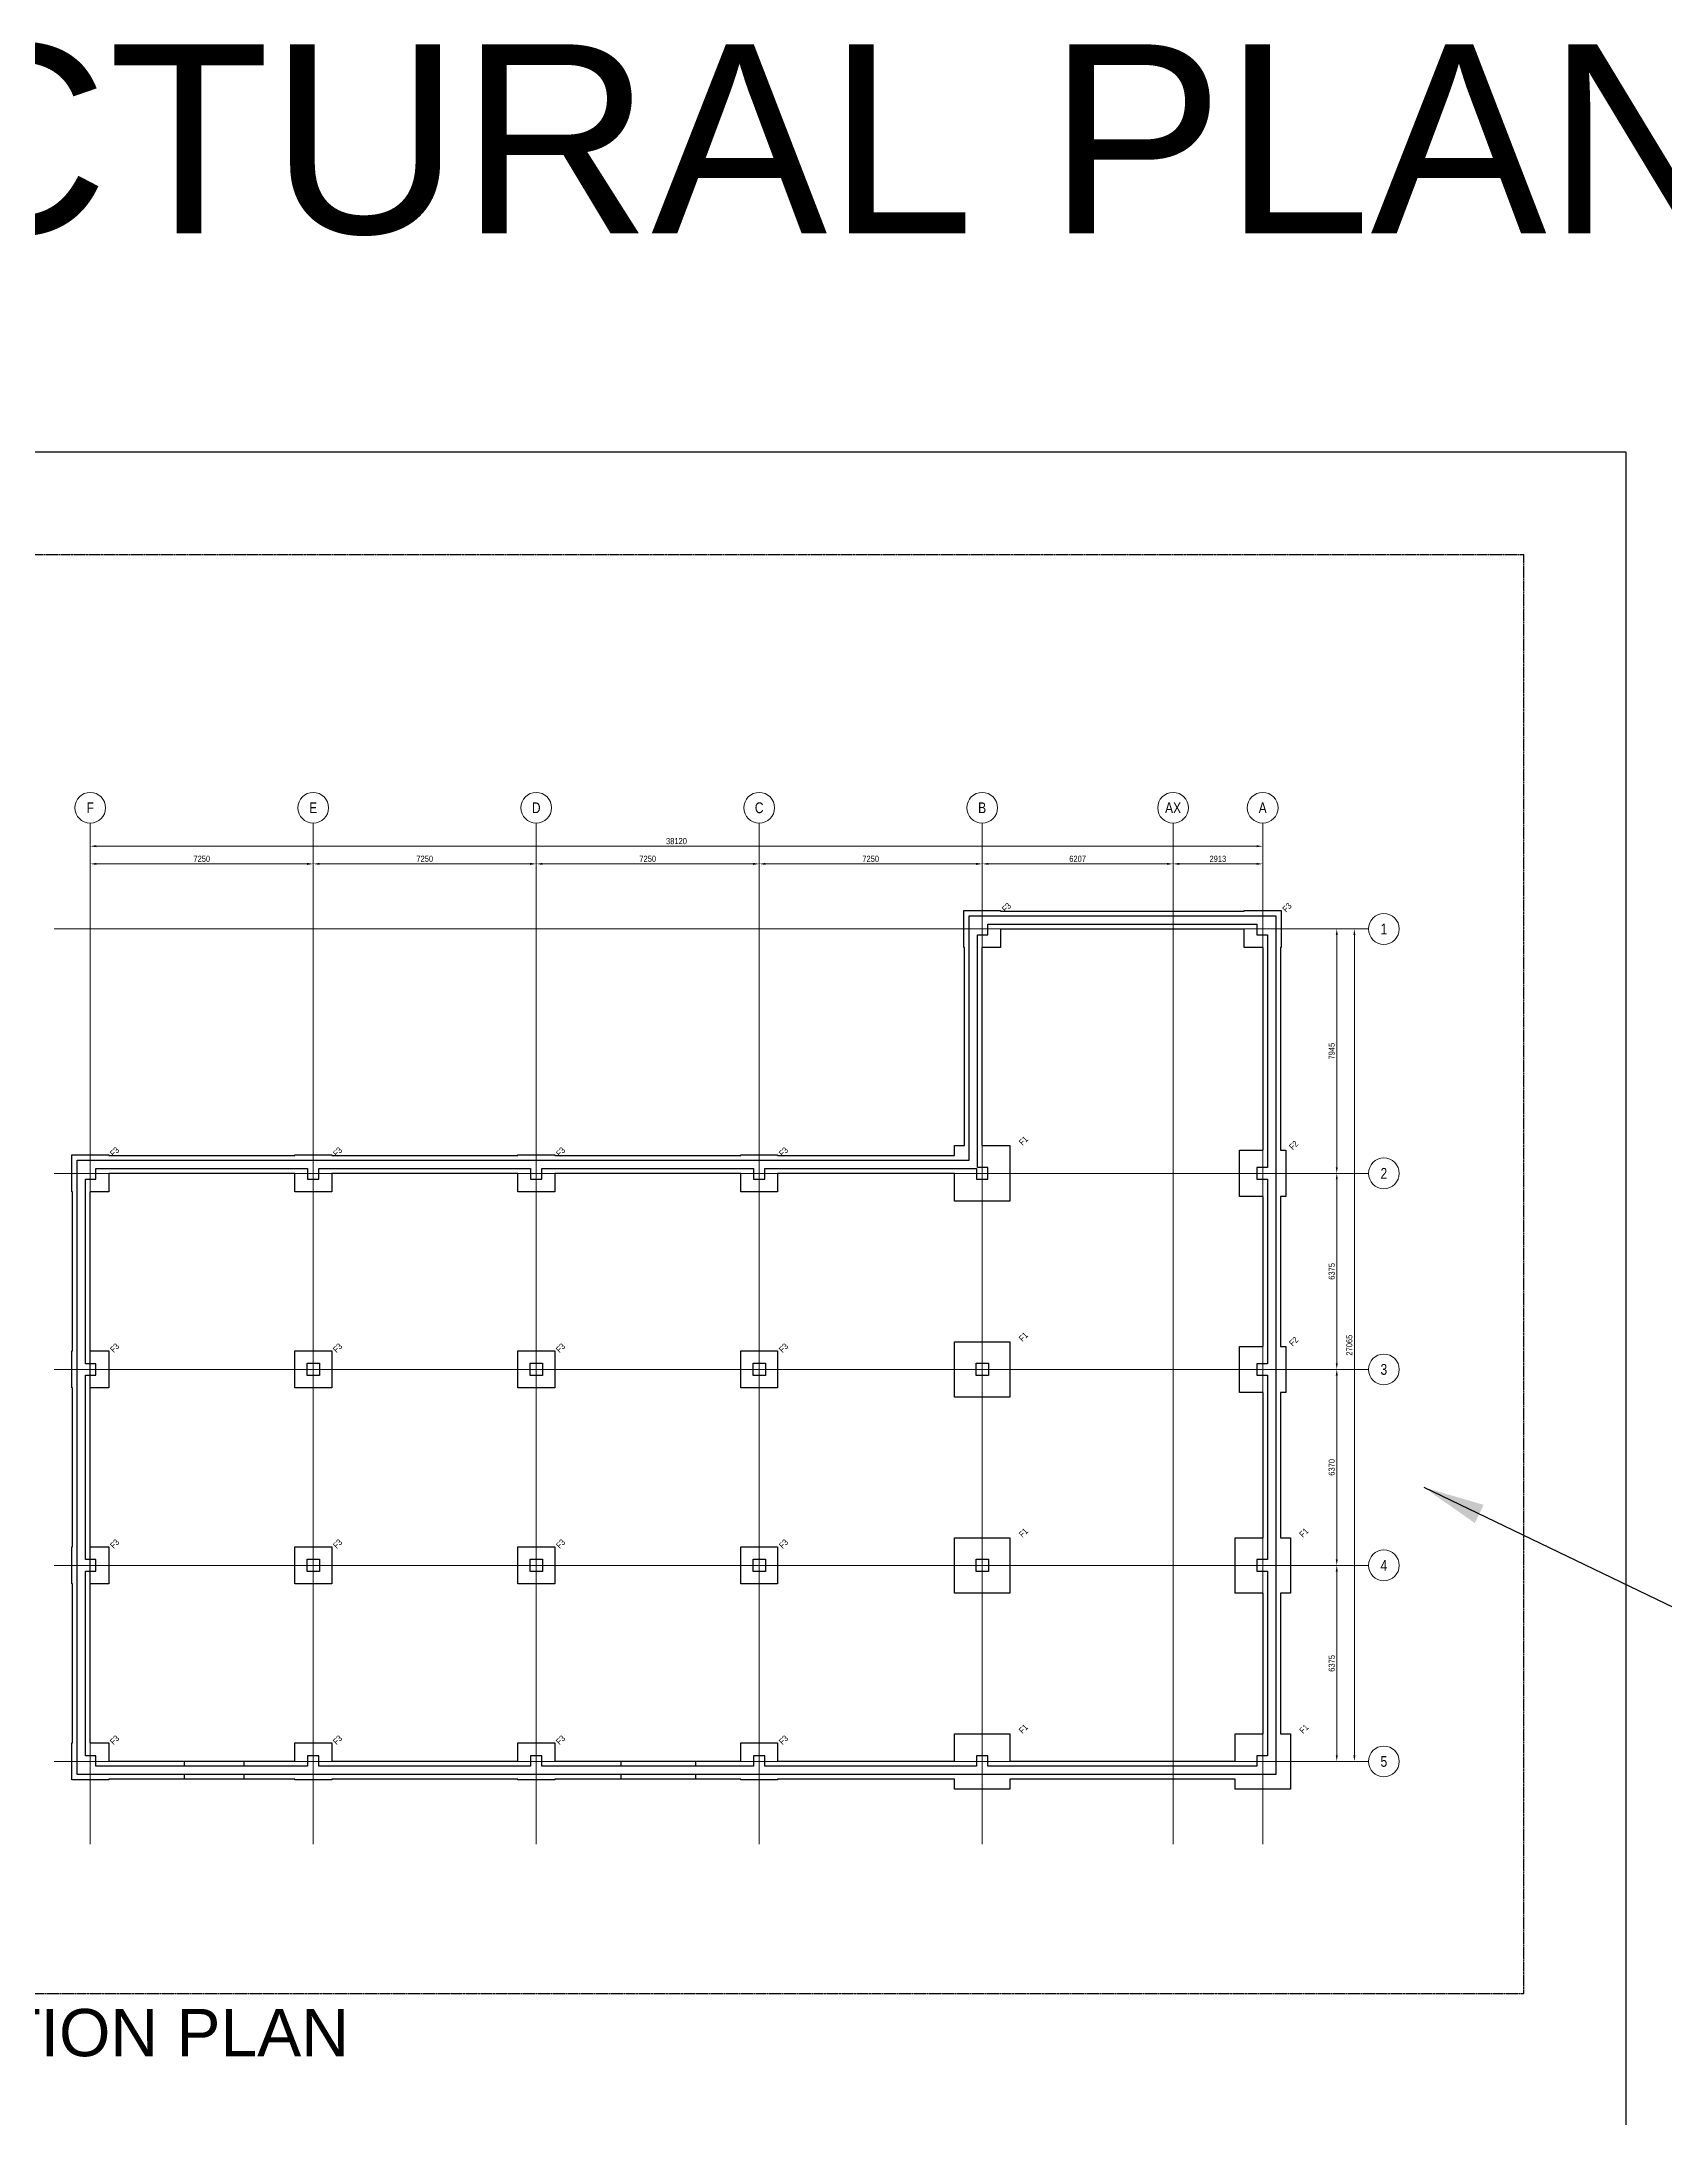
# Model space of a CAD drawing. Header units: millimetres. Extents: x -31954 to 493870, y 99509 to 604061.
# Drawn here: x 124580 to 177379, y 471016 to 538540 of the extents above; entities that cross this region are included whole.
import ezdxf
from ezdxf.enums import TextEntityAlignment as Align

# ---------------------------------------------------------------- set-up
doc = ezdxf.new("R2010")
doc.units = ezdxf.units.MM
doc.header["$LTSCALE"] = 10
doc.linetypes.add('Center', pattern=[2, 1.25, -0.25, 0.25, -0.25])
doc.linetypes.add('Hidden', pattern=[0.375, 0.25, -0.125])
for name, color, linetype, lineweight in [('S-ANNOTATIONS', 1, 'Continuous', 9), ('S-CONC INSTRUCTIONS', 210, 'Continuous', 9), ('S-FOOTING', 2, 'Continuous', 25), ('S-FOUNDATION', 1, 'Continuous', 25), ('S-GRID', 6, 'Center', 9)]:
    doc.layers.add(name, color=color, linetype=linetype, lineweight=lineweight)
doc.styles.add('001 Title Text', font='arial.ttf', dxfattribs={"width": 0.8, "height": 3.5})
doc.styles.add('AnnoText', font='arial.ttf', dxfattribs={"width": 0.8, "height": 2})
doc.styles.add('Revit_Arial', font='arial.ttf')
doc.dimstyles.new('DIM', dxfattribs={"dimscale": 1000, "dimtxt": 2, "dimasz": 2, "dimexe": 0.787402, "dimexo": 0.492126, "dimtad": 1, "dimdec": 0, "dimzin": 0, "dimdsep": 46, "dimtxsty": 'Revit_Arial', "dimcen": 0, "dimazin": 0, "dimtfac": 1, "dimtdec": 0, "dimtix": 1, "dimtmove": 0, "dimatfit": 3, "dimfxl": 1, "dimtvp": 1, "dimtfill": 1, "dimtolj": 1, "dimtzin": 0, "dimarcsym": 2})

msp = doc.modelspace()

# ---------------------------------------------------------------- linework, layer by layer
at = {"layer": 'Defpoints'}
msp.add_lwpolyline([(112481.5, 525185.3), (112481.5, 316383.1), (176102.9, 316383.1), (176102.9, 525185.3)], close=True, dxfattribs=at)
at = {"layer": 'Defpoints', "linetype": 'Hidden', "ltscale": 10}
msp.add_lwpolyline([(113909.3, 521857.1), (113909.3, 475076.5), (172776.6, 475076.5), (172776.6, 521857.1)], close=True, dxfattribs=at)
at = {"layer": 'S-ANNOTATIONS'}
for p, q in [((126163.3, 513012.6), (126163.3, 512254.6)), ((164283.3, 513012.6), (164283.3, 512254.6)), ((126163.3, 512094.1), (126163.3, 511679.5)), ((126363.3, 512379.6), (164083.3, 512379.6)), ((133413.3, 512094.1), (133413.3, 511679.5)), ((133413.3, 512094.1), (133413.3, 511679.5)), ((126363.3, 511804.5), (133213.3, 511804.5)), ((133613.3, 511804.5), (140508.9, 511804.5)), ((140663.3, 511783.7), (140663.3, 511679.5)), ((140663.3, 511783.7), (140663.3, 511679.5)), ((140863.3, 511804.5), (147713.3, 511804.5)), ((147913.3, 511783.7), (147913.3, 511679.5)), ((147913.3, 511783.7), (147913.3, 511679.5)), ((148113.3, 511804.5), (154963.3, 511804.5)), ((155163.3, 511783.7), (155163.3, 511679.5)), ((155163.3, 511783.7), (155163.3, 511679.5)), ((155363.3, 511804.5), (161170.1, 511804.5)), ((161370.1, 511783.7), (161370.1, 511679.5)), ((161370.1, 511783.7), (161370.1, 511679.5)), ((161570.1, 511804.5), (164083.3, 511804.5)), ((164283.3, 511783.7), (164283.3, 511679.5)), ((166775.8, 509688.7), (166567.2, 509688.7)), ((166692.2, 501943.7), (166692.2, 509488.7)), ((166883.7, 509688.7), (167390.2, 509688.7)), ((167265.2, 482823.7), (167265.2, 509488.7)), ((166775.8, 501743.7), (166567.2, 501743.7)), ((166775.8, 501743.7), (166567.2, 501743.7)), ((166692.2, 495568.7), (166692.2, 501543.7)), ((166775.8, 495368.7), (166567.2, 495368.7)), ((166775.8, 495368.7), (166567.2, 495368.7)), ((166692.2, 489198.7), (166692.2, 495168.7)), ((166758.7, 488998.7), (166567.2, 488998.7)), ((166758.7, 488998.7), (166567.2, 488998.7)), ((166692.2, 482823.7), (166692.2, 488798.7)), ((166758.7, 482623.7), (166567.2, 482623.7)), ((166883.7, 482623.7), (167390.2, 482623.7))]:
    msp.add_line(p, q, dxfattribs=at)
for points in [[(126363.3, 512412.9), (126363.3, 512346.3), (126163.3, 512379.6)], [(126363.3, 511837.9), (126363.3, 511771.2), (126163.3, 511804.5)], [(133213.3, 511837.9), (133213.3, 511771.2), (133413.3, 511804.5)], [(133613.3, 511837.9), (133613.3, 511771.2), (133413.3, 511804.5)], [(140463.3, 511837.9), (140463.3, 511771.2), (140663.3, 511804.5)], [(140863.3, 511837.9), (140863.3, 511771.2), (140663.3, 511804.5)], [(147713.3, 511837.9), (147713.3, 511771.2), (147913.3, 511804.5)], [(148113.3, 511837.9), (148113.3, 511771.2), (147913.3, 511804.5)], [(154963.3, 511837.9), (154963.3, 511771.2), (155163.3, 511804.5)], [(155363.3, 511837.9), (155363.3, 511771.2), (155163.3, 511804.5)], [(161170.1, 511837.9), (161170.1, 511771.2), (161370.1, 511804.5)], [(161570.1, 511837.9), (161570.1, 511771.2), (161370.1, 511804.5)], [(164083.3, 512412.9), (164083.3, 512346.3), (164283.3, 512379.6)], [(164083.3, 511837.9), (164083.3, 511771.2), (164283.3, 511804.5)], [(166658.9, 509488.7), (166725.6, 509488.7), (166692.2, 509688.7)], [(167231.9, 509488.7), (167298.5, 509488.7), (167265.2, 509688.7)], [(166658.9, 501943.7), (166725.6, 501943.7), (166692.2, 501743.7)], [(166658.9, 501543.7), (166725.6, 501543.7), (166692.2, 501743.7)], [(166658.9, 495568.7), (166725.6, 495568.7), (166692.2, 495368.7)], [(166658.9, 495168.7), (166725.6, 495168.7), (166692.2, 495368.7)], [(166658.9, 489198.7), (166725.6, 489198.7), (166692.2, 488998.7)], [(166658.9, 488798.7), (166725.6, 488798.7), (166692.2, 488998.7)], [(166658.9, 482823.7), (166725.6, 482823.7), (166692.2, 482623.7)], [(167231.9, 482823.7), (167298.5, 482823.7), (167265.2, 482623.7)]]:
    msp.add_solid(points, dxfattribs=at)
at = {"layer": 'S-FOOTING'}
for p, q in [((129232, 482470.7), (129232, 482620.7)), ((129232, 482045.7), (129232, 482195.7)), ((131166.5, 482470.7), (131166.5, 482620.7)), ((131166.5, 482045.7), (131166.5, 482195.7)), ((143420.6, 482470.7), (143420.6, 482620.7)), ((143420.6, 482045.7), (143420.6, 482195.7)), ((145855.2, 482470.7), (145855.2, 482620.7)), ((145855.2, 482045.7), (145855.2, 482195.7))]:
    msp.add_line(p, q, dxfattribs=at)
for points in [[(154563.3, 510288.7), (155763.3, 510288.7), (155763.3, 510266.7)], [(154585.3, 509088.7), (154563.3, 509088.7), (154563.3, 510288.7)], [(155763.3, 510266.7), (163683.3, 510266.7)], [(163683.3, 510288.7), (164883.3, 510288.7), (164883.3, 509088.7), (164861.3, 509088.7)], [(163683.3, 510266.7), (163683.3, 510288.7)], [(155763.3, 509691.7), (155763.3, 509088.7), (155160.3, 509088.7)], [(155763.3, 509691.7), (163683.3, 509691.7)], [(164286.3, 509088.7), (163683.3, 509088.7), (163683.3, 509691.7)], [(154585.3, 502643.7), (154585.3, 509088.7)], [(155160.3, 502643.7), (155160.3, 509088.7)], [(164286.3, 509088.7), (164286.3, 502493.7)], [(164861.3, 509088.7), (164861.3, 502493.7)], [(154263.3, 502643.7), (154585.3, 502643.7)], [(154263.3, 502321.7), (154263.3, 502643.7)], [(155160.3, 502643.7), (156063.3, 502643.7), (156063.3, 500843.7), (154263.3, 500843.7), (154263.3, 501746.7)], [(163533.3, 502493.7), (164286.3, 502493.7)], [(164286.3, 500993.7), (163533.3, 500993.7), (163533.3, 502493.7)], [(164861.3, 502493.7), (165033.3, 502493.7), (165033.3, 500993.7), (164861.3, 500993.7)], [(125563.3, 502346.7), (126763.3, 502346.7), (126763.3, 502321.7)], [(125585.3, 501146.7), (125563.3, 501146.7), (125563.3, 502346.7)], [(126763.3, 501746.7), (126763.3, 501146.7), (126160.3, 501146.7)], [(126160.3, 501743.7), (126160.3, 501746.7), (126163.3, 501746.7)], [(126763.3, 502321.7), (132813.3, 502321.7)], [(126763.3, 501746.7), (132813.3, 501746.7)], [(132813.3, 502343.7), (134013.3, 502343.7), (134013.3, 502321.7)], [(132813.3, 502321.7), (132813.3, 502343.7)], [(134013.3, 501746.7), (134013.3, 501143.7), (132813.3, 501143.7), (132813.3, 501746.7)], [(134013.3, 502321.7), (140063.3, 502321.7)], [(134013.3, 501746.7), (140063.3, 501746.7)], [(140063.3, 502343.7), (141263.3, 502343.7), (141263.3, 502321.7)], [(140063.3, 502321.7), (140063.3, 502343.7)], [(141263.3, 501746.7), (141263.3, 501143.7), (140063.3, 501143.7), (140063.3, 501746.7)], [(141263.3, 502321.7), (147313.3, 502321.7)], [(141263.3, 501746.7), (147313.3, 501746.7)], [(147313.3, 502343.7), (148513.3, 502343.7), (148513.3, 502321.7)], [(147313.3, 502321.7), (147313.3, 502343.7)], [(148513.3, 501746.7), (148513.3, 501143.7), (147313.3, 501143.7), (147313.3, 501746.7)], [(148513.3, 502321.7), (154263.3, 502321.7)], [(148513.3, 501746.7), (154263.3, 501746.7)], [(125585.3, 495968.7), (125585.3, 501146.7)], [(126160.3, 483223.7), (126160.3, 489086.7), (126160.3, 495456.7), (126160.3, 501146.7)], [(164286.3, 500993.7), (164286.3, 496118.7)], [(164861.3, 500993.7), (164861.3, 496118.7)], [(125563.3, 495968.7), (125585.3, 495968.7)], [(125585.3, 494768.7), (125563.3, 494768.7), (125563.3, 495968.7)], [(126160.3, 495968.7), (126763.3, 495968.7), (126763.3, 494768.7), (126160.3, 494768.7)], [(132813.3, 495968.7), (134013.3, 495968.7), (134013.3, 494768.7), (132813.3, 494768.7), (132813.3, 495968.7)], [(132813.3, 495968.7), (134013.3, 495968.7), (134013.3, 494768.7), (132813.3, 494768.7), (132813.3, 495968.7)], [(140063.3, 495968.7), (141263.3, 495968.7), (141263.3, 494768.7), (140063.3, 494768.7), (140063.3, 495968.7)], [(140063.3, 495968.7), (141263.3, 495968.7), (141263.3, 494768.7), (140063.3, 494768.7), (140063.3, 495968.7)], [(147313.3, 495968.7), (148513.3, 495968.7), (148513.3, 494768.7), (147313.3, 494768.7), (147313.3, 495968.7)], [(147313.3, 495968.7), (148513.3, 495968.7), (148513.3, 494768.7), (147313.3, 494768.7), (147313.3, 495968.7)], [(154263.3, 496268.7), (156063.3, 496268.7), (156063.3, 494468.7), (154263.3, 494468.7), (154263.3, 496268.7)], [(163533.3, 496118.7), (164286.3, 496118.7)], [(164286.3, 494618.7), (163533.3, 494618.7), (163533.3, 496118.7)], [(164861.3, 496118.7), (165033.3, 496118.7), (165033.3, 494618.7), (164861.3, 494618.7)], [(125585.3, 489598.7), (125585.3, 494768.7)], [(164286.3, 494618.7), (164286.3, 489898.7)], [(164861.3, 494618.7), (164861.3, 489898.7)], [(125563.3, 489598.7), (125585.3, 489598.7)], [(125585.3, 488398.7), (125563.3, 488398.7), (125563.3, 489598.7)], [(126160.3, 489598.7), (126763.3, 489598.7), (126763.3, 488398.7), (126160.3, 488398.7)], [(132813.3, 489598.7), (134013.3, 489598.7), (134013.3, 488398.7), (132813.3, 488398.7), (132813.3, 489598.7)], [(132813.3, 489598.7), (134013.3, 489598.7), (134013.3, 488398.7), (132813.3, 488398.7), (132813.3, 489598.7)], [(140063.3, 489598.7), (141263.3, 489598.7), (141263.3, 488398.7), (140063.3, 488398.7), (140063.3, 489598.7)], [(140063.3, 489598.7), (141263.3, 489598.7), (141263.3, 488398.7), (140063.3, 488398.7), (140063.3, 489598.7)], [(147313.3, 489598.7), (148513.3, 489598.7), (148513.3, 488398.7), (147313.3, 488398.7), (147313.3, 489598.7)], [(147313.3, 489598.7), (148513.3, 489598.7), (148513.3, 488398.7), (147313.3, 488398.7), (147313.3, 489598.7)], [(154263.3, 489898.7), (156063.3, 489898.7), (156063.3, 488098.7), (154263.3, 488098.7), (154263.3, 489898.7)], [(163383.3, 489898.7), (164286.3, 489898.7)], [(164286.3, 488098.7), (163383.3, 488098.7), (163383.3, 489898.7)], [(164861.3, 489898.7), (165183.3, 489898.7), (165183.3, 488098.7), (164861.3, 488098.7)], [(125585.3, 483223.7), (125585.3, 488398.7)], [(164286.3, 488098.7), (164286.3, 483523.7)], [(164861.3, 488098.7), (164861.3, 483523.7)], [(154263.3, 483523.7), (156063.3, 483523.7), (156063.3, 482620.7)], [(154263.3, 482620.7), (154263.3, 483523.7)], [(163383.3, 483523.7), (164286.3, 483523.7)], [(163383.3, 482620.7), (163383.3, 483523.7)], [(164861.3, 483523.7), (165183.3, 483523.7), (165183.3, 481723.7), (163383.3, 481723.7), (163383.3, 482045.7)], [(125563.3, 483223.7), (125585.3, 483223.7)], [(126763.3, 482045.7), (126763.3, 482023.7), (125563.3, 482023.7), (125563.3, 483223.7)], [(126160.3, 483223.7), (126763.3, 483223.7), (126763.3, 482620.7)], [(132813.3, 483223.7), (134013.3, 483223.7), (134013.3, 482620.7)], [(132813.3, 482620.7), (132813.3, 483223.7)], [(140063.3, 483223.7), (141263.3, 483223.7), (141263.3, 482620.7)], [(140063.3, 482620.7), (140063.3, 483223.7)], [(147313.3, 483223.7), (148513.3, 483223.7), (148513.3, 482620.7)], [(147313.3, 482620.7), (147313.3, 483223.7)], [(132813.3, 482620.7), (126763.3, 482620.7)], [(140063.3, 482620.7), (134013.3, 482620.7)], [(147313.3, 482620.7), (141263.3, 482620.7)], [(154263.3, 482620.7), (148513.3, 482620.7)], [(163383.3, 482620.7), (156063.3, 482620.7)], [(132813.3, 482045.7), (126763.3, 482045.7)], [(134013.3, 482045.7), (134013.3, 482023.7), (132813.3, 482023.7), (132813.3, 482045.7)], [(140063.3, 482045.7), (134013.3, 482045.7)], [(141263.3, 482045.7), (141263.3, 482023.7), (140063.3, 482023.7), (140063.3, 482045.7)], [(147313.3, 482045.7), (141263.3, 482045.7)], [(148513.3, 482045.7), (148513.3, 482023.7), (147313.3, 482023.7), (147313.3, 482045.7)], [(154263.3, 482045.7), (148513.3, 482045.7)], [(156063.3, 482045.7), (156063.3, 481723.7), (154263.3, 481723.7), (154263.3, 482045.7)], [(163383.3, 482045.7), (156063.3, 482045.7)]]:
    msp.add_lwpolyline(points, dxfattribs=at)
at = {"layer": 'S-FOUNDATION'}
for points in [[(164711.3, 510116.7), (164711.3, 501655.7), (164711.3, 495280.7), (164711.3, 488910.7), (164711.3, 482195.7), (155075.3, 482195.7), (147825.3, 482195.7), (140575.3, 482195.7), (140453.2, 482195.7), (133983.4, 482195.7), (133325.3, 482195.7), (125735.3, 482195.7), (125735.3, 489086.7), (125735.3, 495456.7), (125735.3, 502171.7), (133501.3, 502171.7), (140751.3, 502171.7), (148001.3, 502171.7), (154735.3, 502171.7), (154735.3, 510116.7)], [(133983.4, 482470.7), (133600.3, 482470.7), (133600.3, 482810.7), (133226.3, 482810.7), (133226.3, 482470.7), (126350.3, 482470.7), (126350.3, 482810.7), (126010.3, 482810.7), (126010.3, 488811.7), (126350.3, 488811.7), (126350.3, 489185.7), (126010.3, 489185.7), (126010.3, 495181.7), (126350.3, 495181.7), (126350.3, 495555.7), (126010.3, 495555.7), (126010.3, 501556.7), (126350.3, 501556.7), (126350.3, 501896.7), (133226.3, 501896.7), (133226.3, 501556.7), (133600.3, 501556.7), (133600.3, 501896.7), (140476.3, 501896.7), (140476.3, 501556.7), (140850.3, 501556.7), (140850.3, 501896.7), (147726.3, 501896.7), (147726.3, 501556.7), (148100.3, 501556.7), (148100.3, 501896.7), (154976.3, 501896.7), (154976.3, 501556.7), (155350.3, 501556.7), (155350.3, 501930.7), (155010.3, 501930.7), (155010.3, 509501.7), (155350.3, 509501.7), (155350.3, 509841.7), (164096.3, 509841.7), (164096.3, 509501.7), (164436.3, 509501.7), (164436.3, 501930.7), (164096.3, 501930.7), (164096.3, 501556.7), (164436.3, 501556.7), (164436.3, 495555.7), (164096.3, 495555.7), (164096.3, 495181.7), (164436.3, 495181.7), (164436.3, 489185.7), (164096.3, 489185.7), (164096.3, 488811.7), (164436.3, 488811.7), (164436.3, 482810.7), (164096.3, 482810.7), (164096.3, 482470.7), (155350.3, 482470.7), (155350.3, 482810.7), (154976.3, 482810.7), (154976.3, 482470.7), (148100.3, 482470.7), (148100.3, 482810.7), (147726.3, 482810.7), (147726.3, 482470.7), (140850.3, 482470.7), (140850.3, 482810.7), (140476.3, 482810.7), (140476.3, 482470.7), (140453.2, 482470.7)]]:
    msp.add_lwpolyline(points, close=True, dxfattribs=at)
for points in [[(133213.3, 495568.7), (133613.3, 495568.7), (133613.3, 495168.7), (133213.3, 495168.7), (133213.3, 495568.7)], [(133213.3, 495568.7), (133613.3, 495568.7), (133613.3, 495168.7), (133213.3, 495168.7), (133213.3, 495568.7)], [(140463.3, 495568.7), (140863.3, 495568.7), (140863.3, 495168.7), (140463.3, 495168.7), (140463.3, 495568.7)], [(140463.3, 495568.7), (140863.3, 495568.7), (140863.3, 495168.7), (140463.3, 495168.7), (140463.3, 495568.7)], [(147713.3, 495568.7), (148113.3, 495568.7), (148113.3, 495168.7), (147713.3, 495168.7), (147713.3, 495568.7)], [(147713.3, 495568.7), (148113.3, 495568.7), (148113.3, 495168.7), (147713.3, 495168.7), (147713.3, 495568.7)], [(154963.3, 495568.7), (155363.3, 495568.7), (155363.3, 495168.7), (154963.3, 495168.7), (154963.3, 495568.7)], [(133213.3, 489198.7), (133613.3, 489198.7), (133613.3, 488798.7), (133213.3, 488798.7), (133213.3, 489198.7)], [(133213.3, 489198.7), (133613.3, 489198.7), (133613.3, 488798.7), (133213.3, 488798.7), (133213.3, 489198.7)], [(140463.3, 489198.7), (140863.3, 489198.7), (140863.3, 488798.7), (140463.3, 488798.7), (140463.3, 489198.7)], [(140463.3, 489198.7), (140863.3, 489198.7), (140863.3, 488798.7), (140463.3, 488798.7), (140463.3, 489198.7)], [(147713.3, 489198.7), (148113.3, 489198.7), (148113.3, 488798.7), (147713.3, 488798.7), (147713.3, 489198.7)], [(147713.3, 489198.7), (148113.3, 489198.7), (148113.3, 488798.7), (147713.3, 488798.7), (147713.3, 489198.7)], [(154963.3, 489198.7), (155363.3, 489198.7), (155363.3, 488798.7), (154963.3, 488798.7), (154963.3, 489198.7)]]:
    msp.add_lwpolyline(points, dxfattribs=at)
at = {"layer": 'S-GRID'}
for p, q in [((126163.3, 479933.7), (126163.3, 513128.7)), ((133413.3, 479933.7), (133413.3, 513128.7)), ((140663.3, 479933.7), (140663.3, 513128.7)), ((147913.3, 479933.7), (147913.3, 513128.7)), ((155163.3, 479933.7), (155163.3, 513128.7)), ((161370.1, 479933.7), (161370.1, 513128.7)), ((164283.3, 479933.7), (164283.3, 513128.7)), ((124985.6, 509688.7), (167723.3, 509688.7)), ((124985.6, 501743.7), (167723.3, 501743.7)), ((124985.6, 495368.7), (167723.3, 495368.7)), ((124985.6, 488998.7), (167723.3, 488998.7)), ((124985.6, 482623.7), (167723.3, 482623.7))]:
    msp.add_line(p, q, dxfattribs=at)
at = {"layer": 'S-GRID', "linetype": 'Continuous'}
for centre in [(126163.3, 513628.7), (133413.3, 513628.7), (140663.3, 513628.7), (147913.3, 513628.7), (155163.3, 513628.7), (161370.1, 513628.7), (164283.3, 513628.7), (168223.3, 509688.7), (168223.3, 501743.7), (168223.3, 495368.7), (168223.3, 488998.7), (168223.3, 482623.7)]:
    msp.add_circle(centre, 500, dxfattribs=at)

# ---------------------------------------------------------------- texts
at = {"layer": 'Defpoints', "style": 'Revit_Arial'}
for s, height, p in [('STRUCTURAL PLANS', 6147.081, (97180.8, 532301.6)), ('FOUNDATION PLAN', 1536.77, (114178, 473039.6))]:
    msp.add_text(s, height=height, dxfattribs=at).set_placement(p)
at = {"layer": 'S-ANNOTATIONS', "char_height": 200, "attachment_point": 5, "style": 'AnnoText'}
for s, insert in [('38120', (145223.3, 512544.3)), ('7250', (129788.3, 511969.1)), ('7250', (137038.3, 511969.1)), ('7250', (144288.3, 511969.1)), ('7250', (151538.3, 511969.1)), ('6207', (158266.7, 511969.1)), ('2913', (162826.7, 511969.2))]:
    msp.add_mtext(s, dxfattribs=dict(at, insert=insert))
at = {"layer": 'S-ANNOTATIONS', "char_height": 200, "width": 2156.4, "attachment_point": 1, "rotation": 45, "line_spacing_factor": 0.938532, "style": 'AnnoText'}
for s, insert in [('F3', (155782.7, 510358.5)), ('F3', (164902.7, 510358.5)), ('F3', (126782.7, 502416.5)), ('F3', (134032.7, 502413.5)), ('F3', (141282.7, 502413.5)), ('F3', (148532.7, 502413.5)), ('F1', (156331.8, 502774.2)), ('F2', (165119.2, 502625.1)), ('F1', (156331.8, 496399.2)), ('F2', (165119.2, 496250.1)), ('F3', (126782.7, 496038.5)), ('F3', (134032.7, 496038.5)), ('F3', (134032.7, 496038.5)), ('F3', (141282.7, 496038.5)), ('F3', (141282.7, 496038.5)), ('F3', (148532.7, 496038.5)), ('F3', (148532.7, 496038.5)), ('F3', (126782.7, 489668.5)), ('F3', (134032.7, 489668.5)), ('F3', (134032.7, 489668.5)), ('F3', (141282.7, 489668.5)), ('F3', (141282.7, 489668.5)), ('F3', (148532.7, 489668.5)), ('F3', (148532.7, 489668.5)), ('F1', (156331.8, 490029.2)), ('F1', (165451.8, 490029.2)), ('F1', (156331.8, 483654.2)), ('F1', (165451.8, 483654.2)), ('F3', (126782.7, 483293.5)), ('F3', (134032.7, 483293.5)), ('F3', (141282.7, 483293.5)), ('F3', (148532.7, 483293.5))]:
    msp.add_mtext(s, dxfattribs=dict(at, insert=insert))
at = {"layer": 'S-ANNOTATIONS', "char_height": 200, "attachment_point": 5, "rotation": 90, "style": 'AnnoText'}
for s, insert in [('7945', (166527.6, 505716.2)), ('6375', (166527.6, 498556.2)), ('27065', (167100.6, 496156.2)), ('6370', (166527.6, 492183.7)), ('6375', (166527.6, 485811.2))]:
    msp.add_mtext(s, dxfattribs=dict(at, insert=insert))
at = {"layer": 'S-GRID', "style": '001 Title Text', "width": 0.8}
for s, p in [('F', (126163.3, 513628.7)), ('E', (133413.3, 513628.7)), ('D', (140663.3, 513628.7)), ('C', (147913.3, 513628.7)), ('B', (155163.3, 513628.7)), ('AX', (161370.1, 513628.7)), ('A', (164283.3, 513628.7)), ('1', (168223.3, 509688.7)), ('2', (168223.3, 501743.7)), ('3', (168223.3, 495368.7)), ('4', (168223.3, 488998.7)), ('5', (168223.3, 482623.7))]:
    msp.add_text(s, height=350, dxfattribs=at).set_placement(p, align=Align.MIDDLE_CENTER)

# ---------------------------------------------------------------- leaders
at = {"layer": 'S-CONC INSTRUCTIONS'}
msp.add_leader([(169521.4, 491535.4), (178970, 486994.8)], dimstyle='DIM', dxfattribs=at)

doc.saveas('drawing.dxf')
